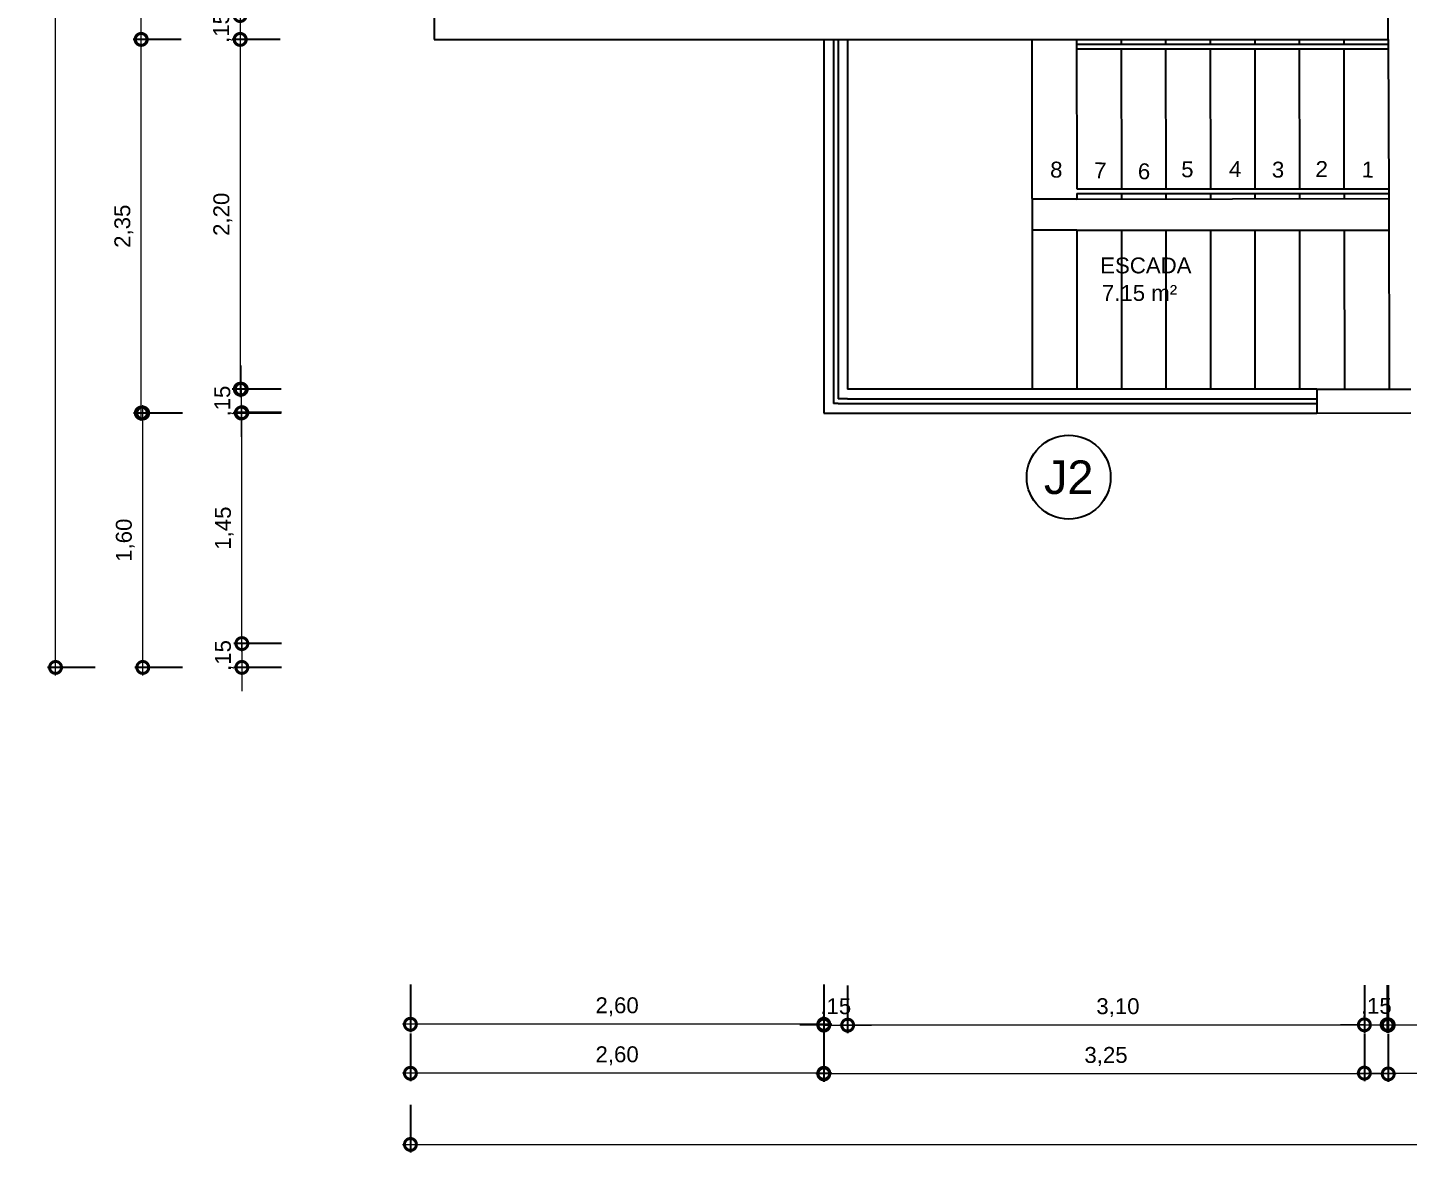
# Model space of a CAD drawing. Header units: metres. Extents: x 0 to 327, y 17 to 88.
# Drawn here: x 131.05 to 139.73, y 49.88 to 56.96 of the extents above; entities that cross this region are included whole.
import ezdxf
from ezdxf.enums import TextEntityAlignment as Align

# ---------------------------------------------------------------- set-up
doc = ezdxf.new("R2010")
doc.units = ezdxf.units.M
doc.header["$LTSCALE"] = 0.5
doc.linetypes.add('DIVIDE', pattern=[31.75, 12.7, -6.35, 0, -6.35, 0, -6.35])
for name, color, linetype in [('ARQ_ALV CT', 5, 'Continuous'), ('ARQ_ESQ CT', 30, 'Continuous'), ('ARQ_PISO', 1, 'Continuous'), ('ARQ_PROJ SUP', 1, 'DIVIDE'), ('ARQ_SIMB 01', 1, 'Continuous'), ('ARQ_TXT 01', 1, 'Continuous'), ('SIMB_02', 2, 'Continuous'), ('SIMB_TXT', 1, 'Continuous')]:
    doc.layers.add(name, color=color, linetype=linetype)
doc.layers.add('ARQ_COTA_AZUL', color=5, linetype='Continuous', lineweight=20, true_color=0x0000ff)
doc.styles.add('Annot_2.0mm', font='arial.ttf', dxfattribs={"height": 2})
doc.styles.add('cota', font='arial.ttf')
doc.styles.add('SIMB', font='arial.ttf')
doc.dimstyles.new('Info 01 - annot', dxfattribs={"dimtxt": 2, "dimasz": 3, "dimexe": 1, "dimexo": 1, "dimgap": 1, "dimtad": 1, "dimzin": 4, "dimtxsty": 'cota', "dimblk": 'DOTSMALL', "dimcen": 2, "dimdle": 1, "dimclrd": 256, "dimclre": 256, "dimclrt": 1, "dimazin": 2, "dimtfac": 0.09, "dimtix": 1, "dimtmove": 2, "dimatfit": 2, "dimfxl": 5, "dimfxlon": 1, "dimtolj": 1, "dimtzin": 4, "dimlwd": -1, "dimarcsym": 1})

# ---------------------------------------------------------------- blocks, each defined once
blk = doc.blocks.new('_DotSmall')
at = {"color": 0, "linetype": 'ByBlock', "const_width": 0.5}
blk.add_lwpolyline([(-0.0625, 0, 1), (0.0625, 0, 1)], format="xyb", close=True, dxfattribs=at)
blk = doc.blocks.new('*D59')
at = {"layer": 'ARQ_COTA_AZUL', "transparency": 16777216}
for p, q in [((132.3898, 57.0327), (132.3898, 57.1827)), ((132.3898, 57.0327), (132.3898, 56.8827)), ((132.3898, 56.8827), (132.3898, 56.7327))]:
    blk.add_line(p, q, dxfattribs=at)
at = {"layer": 'ARQ_COTA_AZUL', "lineweight": -2, "transparency": 16777216}
for p, q in [((132.6398, 57.0327), (132.3398, 57.0327)), ((132.6398, 56.8827), (132.3398, 56.8827))]:
    blk.add_line(p, q, dxfattribs=at)
at = {"layer": 'ARQ_COTA_AZUL', "transparency": 16777216, "xscale": 0.15, "yscale": 0.15, "zscale": 0.15}
for p, rotation in [((132.3898, 57.0327), 270), ((132.3898, 56.8827), 90)]:
    blk.add_blockref('_DotSmall', p, dxfattribs=dict(at, rotation=rotation))
at = {"layer": 'ARQ_COTA_AZUL', "color": 1, "transparency": 16777216, "insert": (132.2797, 56.9577), "char_height": 0.1, "attachment_point": 5, "rotation": 90, "style": 'cota'}
blk.add_mtext('\\A1;,15', dxfattribs=at)
blk = doc.blocks.new('*D60')
at = {"layer": 'ARQ_COTA_AZUL', "transparency": 16777216}
blk.add_line((132.391, 56.9327), (132.391, 54.6327), dxfattribs=at)
at = {"layer": 'ARQ_COTA_AZUL', "lineweight": -2, "transparency": 16777216}
for p, q in [((132.641, 56.8827), (132.341, 56.8827)), ((132.641, 54.6827), (132.341, 54.6827))]:
    blk.add_line(p, q, dxfattribs=at)
at = {"layer": 'ARQ_COTA_AZUL', "transparency": 16777216, "xscale": 0.15, "yscale": 0.15, "zscale": 0.15}
for p, rotation in [((132.391, 56.8827), 90), ((132.391, 54.6827), 270)]:
    blk.add_blockref('_DotSmall', p, dxfattribs=dict(at, rotation=rotation))
at = {"layer": 'ARQ_COTA_AZUL', "color": 1, "transparency": 16777216, "insert": (132.2809, 55.7827), "char_height": 0.1, "attachment_point": 5, "rotation": 90, "style": 'cota'}
blk.add_mtext('\\A1;2,20', dxfattribs=at)
blk = doc.blocks.new('*D61')
at = {"layer": 'ARQ_COTA_AZUL', "transparency": 16777216}
for p, q in [((132.3972, 54.6827), (132.3972, 54.8327)), ((132.3972, 54.6827), (132.3972, 54.5327)), ((132.3972, 54.5327), (132.3972, 54.3827))]:
    blk.add_line(p, q, dxfattribs=at)
at = {"layer": 'ARQ_COTA_AZUL', "lineweight": -2, "transparency": 16777216}
for p, q in [((132.6472, 54.6827), (132.3472, 54.6827)), ((132.6472, 54.5327), (132.3472, 54.5327))]:
    blk.add_line(p, q, dxfattribs=at)
at = {"layer": 'ARQ_COTA_AZUL', "transparency": 16777216, "xscale": 0.15, "yscale": 0.15, "zscale": 0.15}
for p, rotation in [((132.3972, 54.6827), 270), ((132.3972, 54.5327), 90)]:
    blk.add_blockref('_DotSmall', p, dxfattribs=dict(at, rotation=rotation))
at = {"layer": 'ARQ_COTA_AZUL', "color": 1, "transparency": 16777216, "insert": (132.2871, 54.6077), "char_height": 0.1, "attachment_point": 5, "rotation": 90, "style": 'cota'}
blk.add_mtext('\\A1;,15', dxfattribs=at)
blk = doc.blocks.new('*D62')
at = {"layer": 'ARQ_COTA_AZUL', "lineweight": -2, "transparency": 16777216}
for p, q in [((132.6511, 54.5351), (132.3511, 54.5351)), ((132.6511, 53.0827), (132.3511, 53.0827))]:
    blk.add_line(p, q, dxfattribs=at)
at = {"layer": 'ARQ_COTA_AZUL', "transparency": 16777216}
blk.add_line((132.4011, 53.0327), (132.4011, 54.5851), dxfattribs=at)
at = {"layer": 'ARQ_COTA_AZUL', "transparency": 16777216, "xscale": 0.15, "yscale": 0.15, "zscale": 0.15}
for p, rotation in [((132.4011, 54.5351), 90), ((132.4011, 53.0827), 270)]:
    blk.add_blockref('_DotSmall', p, dxfattribs=dict(at, rotation=rotation))
at = {"layer": 'ARQ_COTA_AZUL', "color": 1, "transparency": 16777216, "insert": (132.291, 53.8089), "char_height": 0.1, "attachment_point": 5, "rotation": 90, "style": 'cota'}
blk.add_mtext('\\A1;1,45', dxfattribs=at)
blk = doc.blocks.new('*D63')
at = {"layer": 'ARQ_COTA_AZUL', "transparency": 16777216}
for p, q in [((132.4011, 53.0827), (132.4011, 53.2327)), ((132.4011, 53.0827), (132.4011, 52.9327)), ((132.4011, 52.9327), (132.4011, 52.7827))]:
    blk.add_line(p, q, dxfattribs=at)
at = {"layer": 'ARQ_COTA_AZUL', "lineweight": -2, "transparency": 16777216}
for p, q in [((132.6511, 53.0827), (132.3511, 53.0827)), ((132.6511, 52.9327), (132.3511, 52.9327))]:
    blk.add_line(p, q, dxfattribs=at)
at = {"layer": 'ARQ_COTA_AZUL', "transparency": 16777216, "xscale": 0.15, "yscale": 0.15, "zscale": 0.15}
for p, rotation in [((132.4011, 53.0827), 270), ((132.4011, 52.9327), 90)]:
    blk.add_blockref('_DotSmall', p, dxfattribs=dict(at, rotation=rotation))
at = {"layer": 'ARQ_COTA_AZUL', "color": 1, "transparency": 16777216, "insert": (132.291, 53.0077), "char_height": 0.1, "attachment_point": 5, "rotation": 90, "style": 'cota'}
blk.add_mtext('\\A1;,15', dxfattribs=at)
blk = doc.blocks.new('*D64')
at = {"layer": 'ARQ_COTA_AZUL', "transparency": 16777216}
blk.add_line((131.7685, 54.4827), (131.7685, 56.9327), dxfattribs=at)
at = {"layer": 'ARQ_COTA_AZUL', "lineweight": -2, "transparency": 16777216}
for p, q in [((132.0185, 56.8827), (131.7185, 56.8827)), ((132.0185, 54.5327), (131.7185, 54.5327))]:
    blk.add_line(p, q, dxfattribs=at)
at = {"layer": 'ARQ_COTA_AZUL', "transparency": 16777216, "xscale": 0.15, "yscale": 0.15, "zscale": 0.15}
for p, rotation in [((131.7685, 56.8827), 90), ((131.7685, 54.5327), 270)]:
    blk.add_blockref('_DotSmall', p, dxfattribs=dict(at, rotation=rotation))
at = {"layer": 'ARQ_COTA_AZUL', "color": 1, "transparency": 16777216, "insert": (131.6584, 55.7077), "char_height": 0.1, "attachment_point": 5, "rotation": 90, "style": 'cota'}
blk.add_mtext('\\A1;2,35', dxfattribs=at)
blk = doc.blocks.new('*D65')
at = {"layer": 'ARQ_COTA_AZUL', "transparency": 16777216}
blk.add_line((131.7669, 56.8327), (131.7669, 60.4327), dxfattribs=at)
at = {"layer": 'ARQ_COTA_AZUL', "lineweight": -2, "transparency": 16777216}
for p, q in [((132.0169, 60.3827), (131.7169, 60.3827)), ((132.0169, 56.8827), (131.7169, 56.8827))]:
    blk.add_line(p, q, dxfattribs=at)
at = {"layer": 'ARQ_COTA_AZUL', "transparency": 16777216, "xscale": 0.15, "yscale": 0.15, "zscale": 0.15}
for p, rotation in [((131.7669, 60.3827), 90), ((131.7669, 56.8827), 270)]:
    blk.add_blockref('_DotSmall', p, dxfattribs=dict(at, rotation=rotation))
at = {"layer": 'ARQ_COTA_AZUL', "color": 1, "transparency": 16777216, "insert": (131.6568, 58.6327), "char_height": 0.1, "attachment_point": 5, "rotation": 90, "style": 'cota'}
blk.add_mtext('\\A1;3,50', dxfattribs=at)
blk = doc.blocks.new('*D66')
at = {"layer": 'ARQ_COTA_AZUL', "transparency": 16777216}
blk.add_line((131.229, 52.8827), (131.229, 61.6327), dxfattribs=at)
at = {"layer": 'ARQ_COTA_AZUL', "lineweight": -2, "transparency": 16777216}
for p, q in [((131.479, 61.5827), (131.179, 61.5827)), ((131.479, 52.9327), (131.179, 52.9327))]:
    blk.add_line(p, q, dxfattribs=at)
at = {"layer": 'ARQ_COTA_AZUL', "transparency": 16777216, "xscale": 0.15, "yscale": 0.15, "zscale": 0.15}
for p, rotation in [((131.229, 61.5827), 90), ((131.229, 52.9327), 270)]:
    blk.add_blockref('_DotSmall', p, dxfattribs=dict(at, rotation=rotation))
at = {"layer": 'ARQ_COTA_AZUL', "color": 1, "transparency": 16777216, "insert": (131.1189, 57.2577), "char_height": 0.1, "attachment_point": 5, "rotation": 90, "style": 'cota'}
blk.add_mtext('\\A1;8,65', dxfattribs=at)
blk = doc.blocks.new('*D69')
at = {"layer": 'ARQ_COTA_AZUL', "lineweight": -2, "transparency": 16777216}
for p, q in [((139.6044, 50.9349), (139.6044, 50.6349)), ((142.4544, 50.9349), (142.4544, 50.6349))]:
    blk.add_line(p, q, dxfattribs=at)
at = {"layer": 'ARQ_COTA_AZUL', "transparency": 16777216}
blk.add_line((139.5544, 50.6849), (142.5044, 50.6849), dxfattribs=at)
at = {"layer": 'ARQ_COTA_AZUL', "transparency": 16777216, "xscale": 0.15, "yscale": 0.15, "zscale": 0.15, "rotation": 180}
blk.add_blockref('_DotSmall', (139.6044, 50.6849), dxfattribs=at)
at = {"layer": 'ARQ_COTA_AZUL', "transparency": 16777216, "xscale": 0.15, "yscale": 0.15, "zscale": 0.15}
blk.add_blockref('_DotSmall', (142.4544, 50.6849), dxfattribs=at)
at = {"layer": 'ARQ_COTA_AZUL', "color": 1, "transparency": 16777216, "insert": (141.0294, 50.795), "char_height": 0.1, "width": 0.26221, "attachment_point": 5, "style": 'cota'}
blk.add_mtext('\\A1;3,00', dxfattribs=at)
blk = doc.blocks.new('*D70')
at = {"layer": 'ARQ_COTA_AZUL', "lineweight": -2, "transparency": 16777216}
for p, q in [((139.4613, 50.9349), (139.4613, 50.6349)), ((139.6113, 50.9349), (139.6113, 50.6349))]:
    blk.add_line(p, q, dxfattribs=at)
at = {"layer": 'ARQ_COTA_AZUL', "transparency": 16777216}
for p, q in [((139.4613, 50.6849), (139.3113, 50.6849)), ((139.4613, 50.6849), (139.6113, 50.6849)), ((139.6113, 50.6849), (139.7613, 50.6849))]:
    blk.add_line(p, q, dxfattribs=at)
at = {"layer": 'ARQ_COTA_AZUL', "transparency": 16777216, "xscale": 0.15, "yscale": 0.15, "zscale": 0.15}
blk.add_blockref('_DotSmall', (139.4613, 50.6849), dxfattribs=at)
at = {"layer": 'ARQ_COTA_AZUL', "transparency": 16777216, "xscale": 0.15, "yscale": 0.15, "zscale": 0.15, "rotation": 180}
blk.add_blockref('_DotSmall', (139.6113, 50.6849), dxfattribs=at)
at = {"layer": 'ARQ_COTA_AZUL', "color": 1, "transparency": 16777216, "insert": (139.5363, 50.795), "char_height": 0.1, "attachment_point": 5, "style": 'cota'}
blk.add_mtext('\\A1;,15', dxfattribs=at)
blk = doc.blocks.new('*D71')
at = {"layer": 'ARQ_COTA_AZUL', "lineweight": -2, "transparency": 16777216}
for p, q in [((136.2113, 50.9327), (136.2113, 50.6327)), ((139.6113, 50.9327), (139.6113, 50.6327))]:
    blk.add_line(p, q, dxfattribs=at)
at = {"layer": 'ARQ_COTA_AZUL', "transparency": 16777216}
blk.add_line((139.6613, 50.6827), (136.1613, 50.6827), dxfattribs=at)
at = {"layer": 'ARQ_COTA_AZUL', "transparency": 16777216, "xscale": 0.15, "yscale": 0.15, "zscale": 0.15, "rotation": 180}
blk.add_blockref('_DotSmall', (136.2113, 50.6827), dxfattribs=at)
at = {"layer": 'ARQ_COTA_AZUL', "transparency": 16777216, "xscale": 0.15, "yscale": 0.15, "zscale": 0.15}
blk.add_blockref('_DotSmall', (139.6113, 50.6827), dxfattribs=at)
at = {"layer": 'ARQ_COTA_AZUL', "color": 1, "transparency": 16777216, "insert": (137.9113, 50.7928), "char_height": 0.1, "attachment_point": 5, "style": 'cota'}
blk.add_mtext('\\A1;3,10', dxfattribs=at)
blk = doc.blocks.new('*D72')
at = {"layer": 'ARQ_COTA_AZUL', "lineweight": -2, "transparency": 16777216}
for p, q in [((136.0613, 50.9327), (136.0613, 50.6327)), ((136.2113, 50.9327), (136.2113, 50.6327))]:
    blk.add_line(p, q, dxfattribs=at)
at = {"layer": 'ARQ_COTA_AZUL', "transparency": 16777216}
for p, q in [((136.0613, 50.6827), (135.9113, 50.6827)), ((136.0613, 50.6827), (136.2113, 50.6827)), ((136.2113, 50.6827), (136.3613, 50.6827))]:
    blk.add_line(p, q, dxfattribs=at)
at = {"layer": 'ARQ_COTA_AZUL', "transparency": 16777216, "xscale": 0.15, "yscale": 0.15, "zscale": 0.15}
blk.add_blockref('_DotSmall', (136.0613, 50.6827), dxfattribs=at)
at = {"layer": 'ARQ_COTA_AZUL', "transparency": 16777216, "xscale": 0.15, "yscale": 0.15, "zscale": 0.15, "rotation": 180}
blk.add_blockref('_DotSmall', (136.2113, 50.6827), dxfattribs=at)
at = {"layer": 'ARQ_COTA_AZUL', "color": 1, "transparency": 16777216, "insert": (136.1363, 50.7928), "char_height": 0.1, "attachment_point": 5, "style": 'cota'}
blk.add_mtext('\\A1;,15', dxfattribs=at)
blk = doc.blocks.new('*D73')
at = {"layer": 'ARQ_COTA_AZUL', "lineweight": -2, "transparency": 16777216}
for p, q in [((139.4613, 50.6311), (139.4613, 50.3311)), ((142.4613, 50.6311), (142.4613, 50.3311))]:
    blk.add_line(p, q, dxfattribs=at)
at = {"layer": 'ARQ_COTA_AZUL', "transparency": 16777216}
blk.add_line((139.4113, 50.3811), (142.5113, 50.3811), dxfattribs=at)
at = {"layer": 'ARQ_COTA_AZUL', "transparency": 16777216, "xscale": 0.15, "yscale": 0.15, "zscale": 0.15, "rotation": 180}
blk.add_blockref('_DotSmall', (139.4613, 50.3811), dxfattribs=at)
at = {"layer": 'ARQ_COTA_AZUL', "transparency": 16777216, "xscale": 0.15, "yscale": 0.15, "zscale": 0.15}
blk.add_blockref('_DotSmall', (142.4613, 50.3811), dxfattribs=at)
at = {"layer": 'ARQ_COTA_AZUL', "color": 1, "transparency": 16777216, "insert": (140.9613, 50.4912), "char_height": 0.1, "attachment_point": 5, "style": 'cota'}
blk.add_mtext('\\A1;3,15', dxfattribs=at)
blk = doc.blocks.new('*D74')
at = {"layer": 'ARQ_COTA_AZUL', "lineweight": -2, "transparency": 16777216}
for p, q in [((136.0613, 50.626), (136.0613, 50.326)), ((139.6113, 50.626), (139.6113, 50.326))]:
    blk.add_line(p, q, dxfattribs=at)
at = {"layer": 'ARQ_COTA_AZUL', "transparency": 16777216}
blk.add_line((139.6613, 50.376), (136.0113, 50.376), dxfattribs=at)
at = {"layer": 'ARQ_COTA_AZUL', "transparency": 16777216, "xscale": 0.15, "yscale": 0.15, "zscale": 0.15, "rotation": 180}
blk.add_blockref('_DotSmall', (136.0613, 50.376), dxfattribs=at)
at = {"layer": 'ARQ_COTA_AZUL', "transparency": 16777216, "xscale": 0.15, "yscale": 0.15, "zscale": 0.15}
blk.add_blockref('_DotSmall', (139.6113, 50.376), dxfattribs=at)
at = {"layer": 'ARQ_COTA_AZUL', "color": 1, "transparency": 16777216, "insert": (137.8363, 50.4861), "char_height": 0.1, "attachment_point": 5, "style": 'cota'}
blk.add_mtext('\\A1;3,25', dxfattribs=at)
blk = doc.blocks.new('*D75')
at = {"layer": 'ARQ_COTA_AZUL', "lineweight": -2, "transparency": 16777216}
for p, q in [((133.4613, 50.6302), (133.4613, 50.3302)), ((136.0613, 50.6302), (136.0613, 50.3302))]:
    blk.add_line(p, q, dxfattribs=at)
at = {"layer": 'ARQ_COTA_AZUL', "transparency": 16777216}
blk.add_line((136.1113, 50.3802), (133.4113, 50.3802), dxfattribs=at)
at = {"layer": 'ARQ_COTA_AZUL', "transparency": 16777216, "xscale": 0.15, "yscale": 0.15, "zscale": 0.15, "rotation": 180}
blk.add_blockref('_DotSmall', (133.4613, 50.3802), dxfattribs=at)
at = {"layer": 'ARQ_COTA_AZUL', "transparency": 16777216, "xscale": 0.15, "yscale": 0.15, "zscale": 0.15}
blk.add_blockref('_DotSmall', (136.0613, 50.3802), dxfattribs=at)
at = {"layer": 'ARQ_COTA_AZUL', "color": 1, "transparency": 16777216, "insert": (134.7613, 50.4903), "char_height": 0.1, "attachment_point": 5, "style": 'cota'}
blk.add_mtext('\\A1;2,60', dxfattribs=at)
blk = doc.blocks.new('*D76')
at = {"layer": 'ARQ_COTA_AZUL', "lineweight": -2, "transparency": 16777216}
for p, q in [((133.4613, 50.9384), (133.4613, 50.6384)), ((136.0613, 50.9384), (136.0613, 50.6384))]:
    blk.add_line(p, q, dxfattribs=at)
at = {"layer": 'ARQ_COTA_AZUL', "transparency": 16777216}
blk.add_line((136.1113, 50.6884), (133.4113, 50.6884), dxfattribs=at)
at = {"layer": 'ARQ_COTA_AZUL', "transparency": 16777216, "xscale": 0.15, "yscale": 0.15, "zscale": 0.15, "rotation": 180}
blk.add_blockref('_DotSmall', (133.4613, 50.6884), dxfattribs=at)
at = {"layer": 'ARQ_COTA_AZUL', "transparency": 16777216, "xscale": 0.15, "yscale": 0.15, "zscale": 0.15}
blk.add_blockref('_DotSmall', (136.0613, 50.6884), dxfattribs=at)
at = {"layer": 'ARQ_COTA_AZUL', "color": 1, "transparency": 16777216, "insert": (134.7613, 50.7985), "char_height": 0.1, "attachment_point": 5, "style": 'cota'}
blk.add_mtext('\\A1;2,60', dxfattribs=at)
blk = doc.blocks.new('*D77')
at = {"layer": 'ARQ_COTA_AZUL', "lineweight": -2, "transparency": 16777216}
for p, q in [((133.4613, 50.1824), (133.4613, 49.8824)), ((147.5613, 50.1824), (147.5613, 49.8824))]:
    blk.add_line(p, q, dxfattribs=at)
at = {"layer": 'ARQ_COTA_AZUL', "transparency": 16777216}
blk.add_line((133.4113, 49.9324), (147.6113, 49.9324), dxfattribs=at)
at = {"layer": 'ARQ_COTA_AZUL', "transparency": 16777216, "xscale": 0.15, "yscale": 0.15, "zscale": 0.15, "rotation": 180}
blk.add_blockref('_DotSmall', (133.4613, 49.9324), dxfattribs=at)
at = {"layer": 'ARQ_COTA_AZUL', "transparency": 16777216, "xscale": 0.15, "yscale": 0.15, "zscale": 0.15}
blk.add_blockref('_DotSmall', (147.5613, 49.9324), dxfattribs=at)
at = {"layer": 'ARQ_COTA_AZUL', "color": 1, "transparency": 16777216, "insert": (140.5113, 50.0425), "char_height": 0.1, "attachment_point": 5, "style": 'cota'}
blk.add_mtext('\\A1;14,10', dxfattribs=at)
blk = doc.blocks.new('COD_ESQ')
at = {"layer": 'SIMB_02'}
blk.add_circle((0, 0), 2.5, dxfattribs=at)
at = {"layer": 'SIMB_TXT', "style": 'SIMB'}
blk.add_attdef('CDESQ', text='', height=2, dxfattribs=at).set_placement((0, 0), align=Align.MIDDLE_CENTER)
blk = doc.blocks.new('*D110')
at = {"layer": 'ARQ_COTA_AZUL', "lineweight": -2, "transparency": 16777216}
for p, q in [((132.0279, 54.5327), (131.7279, 54.5327)), ((132.0279, 52.9327), (131.7279, 52.9327))]:
    blk.add_line(p, q, dxfattribs=at)
at = {"layer": 'ARQ_COTA_AZUL', "transparency": 16777216}
blk.add_line((131.7779, 52.8827), (131.7779, 54.5827), dxfattribs=at)
at = {"layer": 'ARQ_COTA_AZUL', "transparency": 16777216, "xscale": 0.15, "yscale": 0.15, "zscale": 0.15}
for p, rotation in [((131.7779, 54.5327), 90), ((131.7779, 52.9327), 270)]:
    blk.add_blockref('_DotSmall', p, dxfattribs=dict(at, rotation=rotation))
at = {"layer": 'ARQ_COTA_AZUL', "color": 1, "transparency": 16777216, "insert": (131.6678, 53.7327), "char_height": 0.1, "attachment_point": 5, "rotation": 90, "style": 'cota'}
blk.add_mtext('\\A1;1,60', dxfattribs=at)

msp = doc.modelspace()

# ---------------------------------------------------------------- linework, layer by layer
at = {"layer": 'ARQ_ALV CT'}
for p, q in [((139.6113, 56.8827), (139.6113, 57.1327)), ((133.6113, 57.0327), (133.6113, 56.8827)), ((133.6113, 56.8827), (136.0613, 56.8827)), ((136.0613, 56.8827), (136.2113, 56.8827)), ((136.2113, 56.8827), (139.6113, 56.8827)), ((137.6514, 56.8527), (139.6113, 56.8527)), ((137.6514, 56.8227), (139.6113, 56.8227)), ((137.6531, 55.9427), (139.6113, 55.9427)), ((137.6532, 55.9127), (139.6113, 55.9127)), ((139.1613, 54.6827), (139.7526, 54.6838)), ((139.1613, 54.6827), (139.1616, 54.5327)), ((139.1613, 54.5327), (139.7526, 54.5338))]:
    msp.add_line(p, q, dxfattribs=at)
at = {"layer": 'ARQ_ESQ CT'}
for p, q in [((136.1213, 56.8827), (136.1213, 54.5927)), ((136.1513, 56.8827), (136.1513, 54.6827)), ((136.1513, 56.8827), (136.1513, 54.6227)), ((136.1513, 54.6827), (136.1513, 54.6227)), ((136.1513, 54.5927), (136.1213, 54.5927)), ((136.2113, 54.6227), (136.1513, 54.6227)), ((136.1513, 54.5927), (139.1613, 54.5927)), ((136.1513, 54.5927), (136.1513, 54.5927)), ((136.2113, 54.6227), (139.1613, 54.6227))]:
    msp.add_line(p, q, dxfattribs=at)
at = {"layer": 'ARQ_PISO'}
for p, q in [((136.0613, 56.8827), (136.0613, 54.5327)), ((136.2113, 56.8827), (136.2113, 54.6827)), ((137.6532, 55.8789), (139.6113, 55.8827)), ((139.1613, 54.6827), (136.2113, 54.6827)), ((136.0613, 54.5327), (139.1613, 54.5327))]:
    msp.add_line(p, q, dxfattribs=at)
at = {"layer": 'ARQ_PROJ SUP'}
for p, q in [((137.3713, 55.8827), (137.3713, 56.8827)), ((139.3332, 55.8977), (139.3332, 55.8821)), ((137.3713, 55.8827), (137.3713, 54.6827)), ((137.6532, 55.8789), (137.3713, 55.8789)), ((138.2132, 55.8827), (138.2132, 55.88)), ((138.4932, 55.8827), (138.4932, 55.8805)), ((138.7732, 55.8827), (138.7732, 55.8811)), ((139.0532, 55.8827), (139.0532, 55.8816)), ((139.6156, 55.8827), (139.6179, 54.6836)), ((137.6532, 55.6827), (137.3713, 55.6827)), ((137.6532, 55.6827), (137.6532, 54.6827)), ((137.6532, 55.6827), (139.6159, 55.6827)), ((137.9332, 55.6827), (137.9332, 54.6827)), ((138.2132, 55.6827), (138.2132, 54.6827)), ((138.4932, 55.6827), (138.4932, 54.6827)), ((138.7732, 55.6827), (138.7732, 54.6827)), ((139.0532, 55.6827), (139.0532, 54.6827)), ((139.3336, 55.6827), (139.3356, 54.683))]:
    msp.add_line(p, q, dxfattribs=at)
at = {"layer": 'ARQ_SIMB 01'}
for p, q in [((137.6513, 56.8789), (137.6531, 55.9427)), ((137.9313, 56.8794), (137.9314, 56.8527)), ((138.2113, 56.88), (138.2114, 56.8527)), ((138.4913, 56.8805), (138.4914, 56.8527)), ((138.7713, 56.881), (138.7714, 56.8527)), ((139.0513, 56.8816), (139.0514, 56.8527)), ((139.3313, 56.8821), (139.3314, 56.8527)), ((139.6113, 56.8827), (139.6156, 55.8827)), ((137.9314, 56.8227), (137.9331, 55.9427)), ((138.2114, 56.8227), (138.2131, 55.9427)), ((138.4914, 56.8227), (138.4931, 55.9427)), ((138.7714, 56.8227), (138.7731, 55.9427)), ((139.0514, 56.8227), (139.0531, 55.9427)), ((139.3314, 56.8227), (139.3331, 55.9427)), ((137.6532, 55.9127), (137.6532, 55.8827)), ((137.9332, 55.9127), (137.9332, 55.8827)), ((138.2132, 55.9127), (138.2132, 55.8827)), ((138.4932, 55.9127), (138.4932, 55.8827)), ((138.7732, 55.9127), (138.7732, 55.8827)), ((139.0532, 55.9127), (139.0532, 55.8827)), ((139.3332, 55.9127), (139.3332, 55.8827))]:
    msp.add_line(p, q, dxfattribs=at)

# ---------------------------------------------------------------- block references
at = {"layer": 'ARQ_PISO', "xscale": 0.1055319384468021, "yscale": 0.1055319384468021, "zscale": 0.1055319384468021}
msp.add_blockref('COD_ESQ', (137.6017, 54.1291), dxfattribs=at).add_auto_attribs({'CDESQ': 'J2'})

# ---------------------------------------------------------------- texts
at = {"layer": 'ARQ_TXT 01', "style": 'Annot_2.0mm'}
for s, p in [('8', (137.4837, 56.0147)), ('7', (137.7603, 56.0098)), ('6', (138.0356, 56.0042)), ('5', (138.3081, 56.0166)), ('4', (138.6089, 56.0185)), ('3', (138.8784, 56.0147)), ('2', (139.1526, 56.0185)), ('1', (139.4433, 56.0153))]:
    msp.add_text(s, height=0.1, rotation=358.47123, dxfattribs=at).set_placement(p)
at = {"layer": 'ARQ_TXT 01', "char_height": 0.1, "attachment_point": 1, "style": 'Annot_2.0mm'}
for s, insert, width in [('ESCADA', (137.7997, 55.5111), 1.524247), ('7.15 m²', (137.8103, 55.338), 0.614407)]:
    msp.add_mtext(s, dxfattribs=dict(at, insert=insert, width=width))

# ---------------------------------------------------------------- dimensions: what is measured, and where the dimension line sits
at = {"layer": 'ARQ_COTA_AZUL'}
for base, p1, p2, picture, middle in [((131.229, 61.5827), (142.4613, 52.9327), (142.4613, 61.5827), '*D66', (131.1189, 57.2577)), ((131.7669, 60.3827), (133.4613, 56.8827), (133.4613, 60.3827), '*D65', (131.6568, 58.6327)), ((132.3898, 56.8827), (139.4613, 57.0327), (139.4613, 56.8827), '*D59', (132.2797, 56.9577)), ((131.7685, 56.8827), (136.0613, 54.5327), (136.0613, 56.8827), '*D64', (131.6584, 55.7077)), ((132.391, 54.6827), (136.2113, 56.8827), (136.2113, 54.6827), '*D60', (132.2809, 55.7827)), ((132.3972, 54.5327), (136.2113, 54.6827), (136.2113, 54.5327), '*D61', (132.2871, 54.6077)), ((131.7779, 54.5327), (142.4613, 52.9327), (142.4613, 54.5327), '*D110', (131.6678, 53.7327)), ((132.4011, 54.5351), (142.6113, 53.0827), (142.6113, 54.5351), '*D62', (132.291, 53.8089)), ((132.4011, 52.9327), (142.6113, 53.0827), (142.6113, 52.9327), '*D63', (132.291, 53.0077))]:
    dim = msp.add_linear_dim(base=base, p1=p1, p2=p2, angle=90, dimstyle='Info 01 - annot', dxfattribs=at)
    dim.commit()
    dim.dimension.update_dxf_attribs({"geometry": picture, "text_midpoint": middle})
for base, p1, p2, picture, middle in [((139.6113, 50.6849), (139.4613, 58.0827), (139.6113, 58.0827), '*D70', (139.5363, 50.795)), ((133.4613, 50.3802), (136.0613, 56.8827), (133.4613, 56.8827), '*D75', (134.7613, 50.4903)), ((133.4613, 50.6884), (136.0613, 56.8827), (133.4613, 56.8827), '*D76', (134.7613, 50.7985)), ((147.5613, 49.9324), (133.4613, 56.8827), (147.5613, 56.8827), '*D77', (140.5113, 50.0425)), ((136.2113, 50.6827), (136.0613, 56.8827), (136.2113, 56.8827), '*D72', (136.1363, 50.7928))]:
    dim = msp.add_linear_dim(base=base, p1=p1, p2=p2, dimstyle='Info 01 - annot', dxfattribs=at)
    dim.commit()
    dim.dimension.update_dxf_attribs({"geometry": picture, "text_midpoint": middle})
for base, p1, p2, text, picture, middle in [((142.4613, 50.3811), (139.4613, 58.0827), (142.4613, 58.0827), '3,15', '*D73', (140.9613, 50.4912)), ((142.4544, 50.6849), (139.6044, 58.1098), (142.4544, 58.1098), '3,00', '*D69', (141.0294, 50.795)), ((136.0613, 50.376), (139.6113, 56.8827), (136.0613, 56.8827), '3,25', '*D74', (137.8363, 50.4861)), ((136.2113, 50.6827), (139.6113, 56.8827), (136.2113, 56.8827), '3,10', '*D71', (137.9113, 50.7928))]:
    dim = msp.add_linear_dim(base=base, p1=p1, p2=p2, text=text, dimstyle='Info 01 - annot', dxfattribs=at)
    dim.commit()
    dim.dimension.update_dxf_attribs({"geometry": picture, "text_midpoint": middle})

doc.saveas('drawing.dxf')
